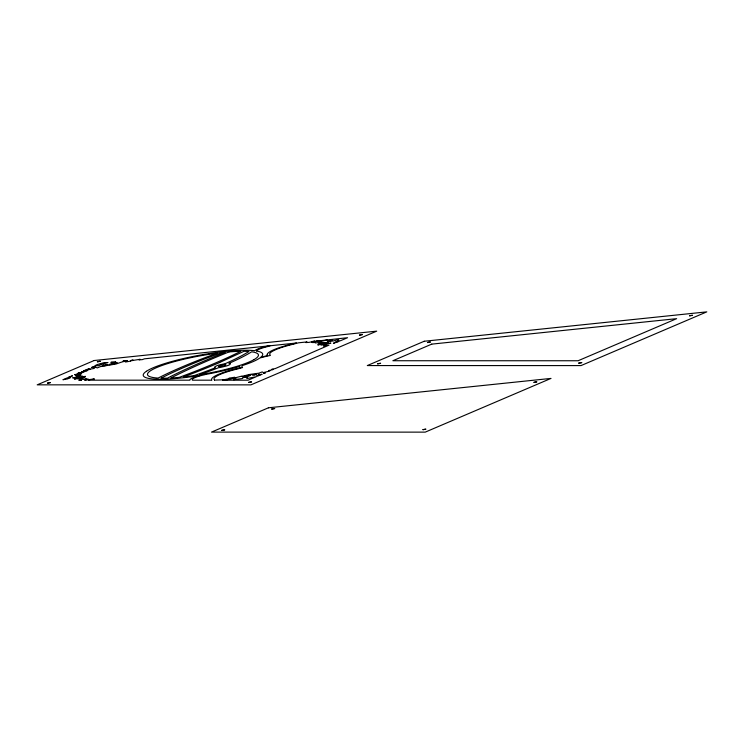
<?xml version="1.0" encoding="UTF-8"?>
<svg xmlns="http://www.w3.org/2000/svg" width="744" height="744" viewBox="0 0 744 744"><rect width="100%" height="100%" fill="white"/><g stroke="black" fill="none" stroke-linecap="round" stroke-linejoin="round"><path stroke-width="1.12" d="M47.495 383.104L50.48 382.574L47.523 383.151M359.454 335.079L362.44 334.558L359.482 335.135M427.465 342.528L430.451 341.998L427.493 342.575M536.722 381.895L533.783 382.379L536.759 381.821M224.307 380.193L222.921 380.193L248.087 380.193L256.327 376.678L246.757 378.603L247.557 377.357L243.167 377.496L242.553 378.51L233.635 379.673L235.839 378.482L233.988 378.296L224.855 380.193M269.933 345.941L269.133 346.22A17.038 2.809 -10.1 0 0 256.634 351.019M214.477 380.11L223.814 379.793L229.385 378.603L229.133 378.119L234.62 377.264L233.737 377.924L234.723 377.952L241.614 376.148L242.628 376.845L243.214 376.445L242.07 376.464M146.456 371.247L147.954 370.326A60.989 10.063 -10.1 0 1 153.376 367.676A60.571 9.998 -10.1 0 1 221.015 351.968M170.608 376.548L167.437 378.147A55.874 9.226 -10.1 0 1 161.011 378.185L167.27 375.069A407.526 67.258 -10.1 0 1 203.968 359.222L221.414 352.665L225.181 352.265A642.881 106.104 -10.1 0 0 170.59 376.548M219.638 362.505L243.948 351.298A55.744 9.198 -10.1 0 1 248.887 351.512A242.907 40.092 -10.1 0 1 225.255 363.639L218.68 365.127A12.109 2 -10.1 0 0 214.988 366.699L214.486 367.424L215.332 367.769A251.835 41.562 -10.1 0 1 194.184 375.59A56.219 9.281 -10.1 0 1 183.359 376.976L185.693 376.101A498.564 82.286 -10.1 0 0 219.657 362.505M216.932 353.205L200.034 359.584A411.664 67.946 -10.1 0 0 164.229 375.023L158.091 378.064A56.349 9.3 -10.1 0 1 150.502 370.754L151.878 369.926A56.656 9.347 -10.1 0 1 156.91 367.471A56.219 9.281 -10.1 0 1 216.923 353.242M84.165 371.628L80.24 372.772L81.849 373.07L78.994 374.009L74.642 374.734L77.739 373.953L77.367 374.548L79.785 374.464L75.665 375.729L81.068 374.762L78.111 376.008L82.761 376.269L81.263 377.003L85.383 376.38L81.989 377.394L85.021 377.217L80.864 379.226L83.607 379.412L86.267 378.668L85.895 379.263L88.313 379.189L84.649 380.175L94.367 378.919L90.024 380.175L189.887 380.184A19.762 3.264 -10.1 0 1 199.969 375.422L193.952 376.362A60.571 9.998 -10.1 0 1 179.713 378.138L178.616 378.25A60.329 9.96 -10.1 0 1 157.644 379.217L156.212 379.189M239.996 367.908L236.583 368.717A41.246 6.808 -10.1 0 0 211.835 380.184L192.51 380.184A17.317 2.855 -10.1 0 1 204.665 374.725L205.67 374.437A60.794 10.035 -10.1 0 0 239.652 366.42M241.967 376.399L249.063 374.539L258.903 373.172L262.26 371.907L263.264 372.604L269.17 371.191L270.221 370.54L268.603 370.568L272.49 369.777L273.308 369.359L271.69 369.387L275.345 368.55L329.015 345.114L323.668 346.174L326.114 344.965L320.776 344.918L321.938 344.221L317.79 344.928L321.259 343.802L318.172 344.035L320.887 342.259L315.261 342.956L315.27 342.417L312.647 342.584L316.228 341.422L311.578 342.24L313.084 341.71L312.545 341.44L315.158 341.078L309.039 342.37L305.784 342.575L307.039 341.924L298.474 342.817L290.82 344.807A38.037 6.278 -10.1 0 0 269.616 354.144L270.407 355.418L269.347 355.651A37.656 6.212 -10.1 0 0 259.842 358.004L258.103 359.11A60.822 10.035 -10.1 0 1 252.551 361.835A60.255 9.942 -10.1 0 1 242.302 365.592A37.34 6.166 -10.1 0 0 242.581 367.573L238.285 368.754A38.772 6.398 -10.1 0 0 214.086 379.468L214.514 380.007M221.07 351.94L226.213 351.373A60.385 9.97 -10.1 0 1 254.736 350.722A19.511 3.218 -10.1 0 1 268.445 345.941M84.072 371.619L81.701 371.795L84.37 371.647L87.169 370.707L85.486 370.493L90.368 369.284L86.23 369.787L88.49 368.819L89.075 368.81L88.536 369.433L94.06 368.466L93.456 368.048L95.753 367.331L97.343 367.899L100.217 366.662L114.641 364.235C109.582 364.235 104.355 366.02 115.692 362.3L111.526 363.528L116.669 362.923L113.172 363.574L113.851 363.807L112.911 364.169L115.859 364.067C118.129 363.407 126.396 359.957 125.476 362.021L131 361.054L130.386 360.635L131.837 360.143L133.157 360.087L131.772 360.626L140.142 359.278L138.97 359.882L142.364 359.612L144.438 358.831L268.565 345.923M100.979 363.481C119.84 361.082 94.544 363.639 95.502 365.825L98.589 365.676L102.077 364.272L100.3 363.779M269.747 345.802L296.493 343.021L289.49 344.686A40.474 6.677 -10.1 0 0 267.198 354.404M256.643 351.019L258.298 351.354A60.394 9.97 -10.1 0 1 260.865 357.25A39.813 6.575 -10.1 0 1 267.635 355.595L267.208 354.404M229.087 351.912A56.079 9.253 -10.1 0 1 240.814 351.298L234.23 354.507A488.492 80.622 -10.1 0 1 192.464 372.372L179.248 377.385A56.219 9.281 -10.1 0 1 170.86 378.008L174.068 376.39A639.077 105.481 -10.1 0 1 229.059 351.912M156.175 379.18A60.571 9.998 -10.1 0 1 146.382 371.293M239.987 367.917A39.785 6.566 -10.1 0 1 239.652 366.42M254.039 359.584A56.693 9.356 -10.1 0 1 249.017 362.049A56.274 9.291 -10.1 0 1 199.569 374.753A253.769 41.887 -10.1 0 0 218.569 367.685A6.24 1.032 -10.1 0 0 220.643 367.397L226.529 365.964A12.155 2.009 -10.1 0 0 229.84 364.56L230.435 363.742L228.92 363.37A246.617 40.706 -10.1 0 0 251.695 351.81L253.09 352.042A54.359 8.975 -10.1 0 1 254.346 352.312A56.237 9.281 -10.1 0 1 254.076 359.584M111.061 362.3L115.739 362.161L111.061 362.3M218.736 366.522L223.423 366.002A8.742 1.442 -10.1 0 0 224.576 365.602L225.311 365.285A8.826 1.46 -10.1 0 0 225.795 365.016C226.678 363.584 222.391 364.951 221.507 365.183A8.742 1.442 -10.1 0 0 220.354 365.583L219.62 365.899A8.826 1.46 -10.1 0 0 219.127 366.169L218.736 366.522M116.948 363.026L117.413 363.193L116.948 363.026M97.371 361.779L100.356 361.277L97.39 361.761M221.814 430.348L224.8 429.855L221.852 430.302M248.645 382.397L251.63 381.904L248.654 382.379M271.69 409.042L274.666 408.54L271.69 409.042M377.599 363.807L380.575 363.305L377.599 363.807M422.955 429.66L425.94 429.158L422.973 429.641M578.739 363.118L581.715 362.616L578.739 363.118M689.558 315.791L692.543 315.279L689.576 315.772M263.553 373.321L265.236 372.874L263.553 373.321M327.583 341.859L327.239 342.407L319.967 343.151L324.412 342.891L321.659 343.682L323.733 343.933L328.383 342.398L327.583 341.859M327.853 341.412L332.894 341.05L338.604 339.515L337.506 340.798L340.436 340.752L347.56 337.711L316.135 341.143L321.436 340.789L319.585 341.543L320.06 341.673L327.044 339.906L327.797 340.659L332.559 340.213L327.853 341.412M325.398 343.728L327.016 343.774L324.365 344.519L330.894 343.114L325.398 343.728M249.305 375.19L243.167 376.789L247.482 376.334L244.962 377.013C246.05 377.729 254.234 373.814 249.305 375.19M72.326 375.878L68.55 377.338L72.326 375.878M75.395 378.798L74.735 379.394L74.391 378.761L79.496 377.255L81.142 377.608L78.148 378.343L79.813 378.352L79.264 378.826L75.395 378.798M79.515 372.651L77.943 373.321L79.515 372.651M78.027 377.301L72.67 377.878L79.338 376.576L76.511 377.292L78.027 377.301M89.633 379.952L88.406 380.175L89.633 379.952M123.225 361.035L127.178 360.626L123.225 361.035M103.184 364.932L102.179 365.63L104.941 365.732L105.769 365.416L105.09 365.183L107.545 364.839L103.184 364.932M85.486 370.196L83.486 370.958L85.486 370.196M335.842 342.007L333.396 343.337L338.939 341.394L335.842 342.007M256.485 374.241L254.588 375.153L252.244 374.846L256.485 374.241M70.624 377.524L67.583 378.91L62.924 379.738L67.611 377.738L70.624 377.524M94.125 360.524L37.2 384.843L250.923 384.871L376.706 331.145L94.125 360.524M94.776 366.132L91.447 367.555L94.953 366.708L94.776 366.132M261.907 374.288L257.563 376.148L256.661 375.692L261.907 374.288M268.445 407.796L211.51 432.106L425.233 432.134L551.016 378.408L268.445 407.796M424.229 341.254L367.294 365.564L581.018 365.592L706.8 311.866L424.229 341.254M431.743 344.128L392.86 360.738L578.088 360.756L676.64 318.664L431.743 344.128M81.524 380.072L79.013 380.175L81.524 380.072M81.421 378.296L79.478 378.789L82.519 378.222L81.421 378.296M259.358 374.325L258.345 374.548L259.358 374.325"/></g></svg>
